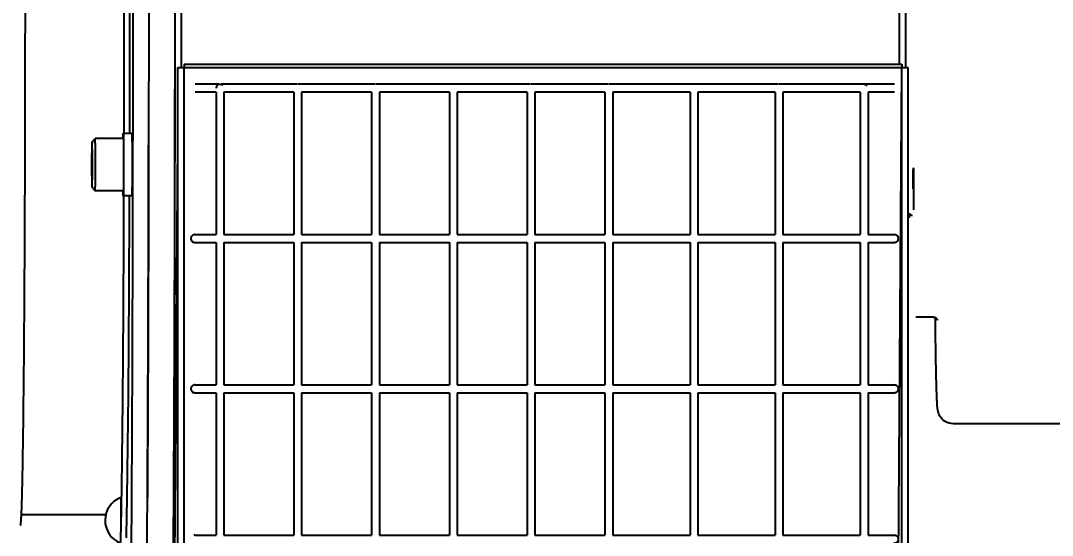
# Model space of a CAD drawing. Header units: millimetres. Extents: x 6781 to 13993, y -7973 to 4183.
# Drawn here: x 9490.7 to 9689, y 2957.7 to 3056.6 of the extents above; entities that cross this region are included whole.
import ezdxf

# ---------------------------------------------------------------- set-up
doc = ezdxf.new("R2010")
doc.units = ezdxf.units.MM
doc.header["$LTSCALE"] = 307.34
doc.header["$PDMODE"] = 3
doc.header["$PDSIZE"] = 8
doc.layers.get('0').update_dxf_attribs({"linetype": 'CONTINUOUS'})
doc.layers.get('Defpoints').update_dxf_attribs({"linetype": 'CONTINUOUS'})
doc.styles.get("Standard").update_dxf_attribs({"font": 'calibri.ttf'})
doc.dimstyles.new('DIMSTYLE_1', dxfattribs={"dimtxt": 40, "dimasz": 35, "dimexe": 1.5, "dimexo": 1, "dimgap": 1, "dimtad": 1, "dimdsep": 46, "dimtxsty": 'Standard', "dimblk": '_FILLED', "dimblk1": '_FILLED', "dimblk2": '_FILLED', "dimcen": 0.09, "dimazin": 2, "dimtp": 0.01, "dimtm": 0.01, "dimtfac": 1, "dimtofl": 0, "dimtmove": 0, "dimatfit": 3, "dimldrblk": '_FILLED', "dimfxl": 1, "dimtolj": 1, "dimarcsym": 0})

# ---------------------------------------------------------------- blocks, each defined once
blk = doc.blocks.new('_FILLED')
at = {"color": 0, "linetype": 'ByBlock'}
blk.add_solid([(0, 0), (-1, 0.2143), (-1, -0.2143)], dxfattribs=at)
blk = doc.blocks.new('*D575')
at = {"color": 0, "linetype": 'Continuous', "lineweight": -2}
for p, q in [((7353.4, 3070.86), (7353.4, 3460.04)), ((9985.73, 3045.68), (9985.73, 3460.04)), ((7388.4, 3458.54), (9950.73, 3458.54))]:
    blk.add_line(p, q, dxfattribs=at)
at = {"layer": 'Defpoints', "color": 0}
for p in [(9985.73, 3458.54), (7353.4, 3069.86), (9985.73, 3044.68)]:
    blk.add_point(p, dxfattribs=at)
at = {"color": 0, "linetype": 'ByBlock', "lineweight": -2, "xscale": 35, "yscale": 35, "zscale": 35, "rotation": 180}
blk.add_blockref('_FILLED', (7353.4, 3458.54), dxfattribs=at)
at = {"color": 0, "linetype": 'ByBlock', "lineweight": -2, "xscale": 35, "yscale": 35, "zscale": 35}
blk.add_blockref('_FILLED', (9985.73, 3458.54), dxfattribs=at)
at = {"color": 0, "lineweight": 25, "insert": (8687.25, 3479.94), "char_height": 40, "attachment_point": 5}
blk.add_mtext('\\A1;\\A1;C', dxfattribs=at)

msp = doc.modelspace()

# ---------------------------------------------------------------- linework, layer by layer
at = {"color": 0, "linetype": 'Continuous', "lineweight": 25}
for p, q in [((9520.89973, 2783.65869), (9520.89973, 3047.65869)), ((9520.89973, 3047.65869), (9661.29362, 3047.65845)), ((9521.57354, 3047.65634), (9521.57417, 3048.25023)), ((9522.09217, 3048.25361), (9522.09967, 3047.65869)), ((9522.09217, 3048.25361), (9660.08617, 3048.25361)), ((9522.09967, 2782.65869), (9522.09967, 3047.65869)), ((9659.28595, 2930.69598), (9660.09367, 3047.65869)), ((9660.08617, 3048.25361), (9660.09367, 3047.65869)), ((9660.09367, 2782.65869), (9660.09367, 3047.65845)), ((9660.75873, 3048.24917), (9660.75808, 3047.65529)), ((9661.29362, 2783.65845), (9661.29362, 3047.65845)), ((9528.79343, 3044.40869), (9524.18293, 3044.40869)), ((9528.22937, 3042.90869), (9524.18293, 3042.90869)), ((9528.22937, 3042.90869), (9528.22937, 3015.51869)), ((9543.83543, 3044.40869), (9529.22936, 3044.40869)), ((9529.72937, 3042.90869), (9529.72937, 3015.51869)), ((9543.17872, 3042.90869), (9529.72937, 3042.90869)), ((9543.17872, 3042.90869), (9543.17872, 3015.51869)), ((9558.78478, 3044.40869), (9543.93572, 3044.40869)), ((9544.67872, 3042.90869), (9544.67872, 3015.51869)), ((9558.12807, 3042.90869), (9544.67872, 3042.90869)), ((9558.12807, 3042.90869), (9558.12807, 3015.51869)), ((9573.73413, 3044.40869), (9558.88507, 3044.40869)), ((9559.62807, 3042.90869), (9559.62807, 3015.51869)), ((9573.07742, 3042.90869), (9559.62807, 3042.90869)), ((9573.07742, 3042.90869), (9573.07742, 3015.51869)), ((9588.68348, 3044.40869), (9573.83442, 3044.40869)), ((9574.57742, 3042.90869), (9574.57742, 3015.51869)), ((9588.02677, 3042.90869), (9574.57742, 3042.90869)), ((9588.02677, 3042.90869), (9588.02677, 3015.51869)), ((9603.63283, 3044.40869), (9588.78377, 3044.40869)), ((9589.52677, 3042.90869), (9589.52677, 3015.51869)), ((9602.97612, 3042.90869), (9589.52677, 3042.90869)), ((9602.97612, 3042.90869), (9602.97612, 3015.51869)), ((9620.00212, 3044.40869), (9603.73312, 3044.40869)), ((9604.47612, 3042.90869), (9604.47612, 3015.51869)), ((9619.34541, 3042.90869), (9604.47612, 3042.90869)), ((9619.34541, 3042.90869), (9619.34541, 3015.51869)), ((9636.3714, 3044.40869), (9620.10241, 3044.40869)), ((9620.84541, 3042.90869), (9620.84541, 3015.51869)), ((9635.7147, 3042.90869), (9620.84541, 3042.90869)), ((9635.7147, 3042.90869), (9635.7147, 3015.51869)), ((9652.74069, 3044.40869), (9636.47169, 3044.40869)), ((9637.2147, 3042.90869), (9637.2147, 3015.51869)), ((9652.08398, 3042.90869), (9637.2147, 3042.90869)), ((9652.08398, 3042.90869), (9652.08398, 3015.51869)), ((9658.67708, 3044.40869), (9652.84098, 3044.40869)), ((9653.58398, 3042.90869), (9653.58398, 3015.51869)), ((9658.67708, 3042.90869), (9653.58398, 3042.90869)), ((9512.09447, 3034.96101), (9510.39455, 3034.96101)), ((9504.39443, 3033.36082), (9504.99435, 3033.96079)), ((9510.39455, 3033.96101), (9504.99478, 3033.96101)), ((9520.80242, 3033.56633), (9520.09201, 2930.69622)), ((9520.26148, 3033.56272), (9520.26134, 3033.46106)), ((9520.26191, 3033.55597), (9520.26178, 3033.45433)), ((9520.3417, 3032.20231), (9520.34394, 3033.45103)), ((9504.37149, 3030.40438), (9504.39481, 3031.84776)), ((9504.39481, 3031.84776), (9504.41813, 3030.40438)), ((9510.43186, 3031.96221), (9510.4344, 3031.56013)), ((9515.25997, 3032.2131), (9515.2602, 3032.15232)), ((9504.37149, 3027.51763), (9504.37149, 3030.40438)), ((9504.37149, 3030.40438), (9504.41813, 3030.40438)), ((9504.41813, 3030.40438), (9504.41813, 3027.51763)), ((9504.39481, 3026.07426), (9504.37149, 3027.51763)), ((9504.37149, 3027.51763), (9504.41813, 3027.51763)), ((9504.41813, 3027.51763), (9504.39481, 3026.07426)), ((9512.14168, 3025.73624), (9512.14295, 3025.96101)), ((9515.24866, 3025.21311), (9515.24877, 3025.27737)), ((9515.24909, 3025.20423), (9515.24921, 3025.26845)), ((9515.25025, 3025.86157), (9515.24999, 3025.71235)), ((9520.2514, 3026.65437), (9520.24752, 3024.45266)), ((9520.32614, 3024.44915), (9520.32897, 3025.76003)), ((9504.39443, 3024.5612), (9504.99435, 3023.96122)), ((9510.39455, 3023.96101), (9504.99478, 3023.96101)), ((9512.09447, 3022.96101), (9510.39455, 3022.96101)), ((9520.24712, 3024.46106), (9520.24694, 3024.36267)), ((9520.24752, 3024.45266), (9520.24734, 3024.35439)), ((9661.55924, 3019.04801), (9661.55487, 3019.55018)), ((9661.56172, 3018.76764), (9661.55924, 3019.04801)), ((9524.13629, 3015.51869), (9528.22937, 3015.51869)), ((9529.72937, 3015.51869), (9543.17872, 3015.51869)), ((9544.67872, 3015.51869), (9558.12807, 3015.51869)), ((9559.62807, 3015.51869), (9573.07742, 3015.51869)), ((9574.57742, 3015.51869), (9588.02677, 3015.51869)), ((9589.52677, 3015.51869), (9602.97612, 3015.51869)), ((9604.47612, 3015.51869), (9619.34541, 3015.51869)), ((9620.84541, 3015.51869), (9635.7147, 3015.51869)), ((9637.2147, 3015.51869), (9652.08398, 3015.51869)), ((9653.58398, 3015.51869), (9658.67708, 3015.51869)), ((9524.13629, 3014.01869), (9528.22937, 3014.01869)), ((9528.22937, 3014.01869), (9528.22937, 2986.62869)), ((9529.72937, 3014.01869), (9529.72937, 2986.62869)), ((9529.72937, 3014.01869), (9543.17872, 3014.01869)), ((9543.17872, 3014.01869), (9543.17872, 2986.62869)), ((9544.67872, 3014.01869), (9544.67872, 2986.62869)), ((9544.67872, 3014.01869), (9558.12807, 3014.01869)), ((9558.12807, 3014.01869), (9558.12807, 2986.62869)), ((9559.62807, 3014.01869), (9559.62807, 2986.62869)), ((9559.62807, 3014.01869), (9573.07742, 3014.01869)), ((9573.07742, 3014.01869), (9573.07742, 2986.62869)), ((9574.57742, 3014.01869), (9574.57742, 2986.62869)), ((9574.57742, 3014.01869), (9588.02677, 3014.01869)), ((9588.02677, 3014.01869), (9588.02677, 2986.62869)), ((9589.52677, 3014.01869), (9589.52677, 2986.62869)), ((9589.52677, 3014.01869), (9602.97612, 3014.01869)), ((9602.97612, 3014.01869), (9602.97612, 2986.62869)), ((9604.47612, 3014.01869), (9604.47612, 2986.62869)), ((9604.47612, 3014.01869), (9619.34541, 3014.01869)), ((9619.34541, 3014.01869), (9619.34541, 2986.62869)), ((9620.84541, 3014.01869), (9620.84541, 2986.62869)), ((9620.84541, 3014.01869), (9635.7147, 3014.01869)), ((9635.7147, 3014.01869), (9635.7147, 2986.62869)), ((9637.2147, 3014.01869), (9637.2147, 2986.62869)), ((9637.2147, 3014.01869), (9652.08398, 3014.01869)), ((9652.08398, 3014.01869), (9652.08398, 2986.62869)), ((9653.58398, 3014.01869), (9653.58398, 2986.62869)), ((9653.58398, 3014.01869), (9658.67708, 3014.01869)), ((9666.16098, 2999.65845), (9662.76113, 2999.65845)), ((9666.50973, 2999.07353), (9666.50397, 2999.57226)), ((9666.51212, 2998.86948), (9666.50973, 2999.07353)), ((9524.13629, 2986.62869), (9528.22937, 2986.62869)), ((9524.13629, 2985.12869), (9528.22937, 2985.12869)), ((9528.22937, 2985.12869), (9528.22937, 2957.73869)), ((9529.72937, 2986.62869), (9543.17872, 2986.62869)), ((9529.72937, 2985.12869), (9529.72937, 2957.73869)), ((9529.72937, 2985.12869), (9543.17872, 2985.12869)), ((9543.17872, 2985.12869), (9543.17872, 2957.73869)), ((9544.67872, 2986.62869), (9558.12807, 2986.62869)), ((9544.67872, 2985.12869), (9544.67872, 2957.73869)), ((9544.67872, 2985.12869), (9558.12807, 2985.12869)), ((9558.12807, 2985.12869), (9558.12807, 2957.73869)), ((9559.62807, 2986.62869), (9573.07742, 2986.62869)), ((9559.62807, 2985.12869), (9559.62807, 2957.73869)), ((9559.62807, 2985.12869), (9573.07742, 2985.12869)), ((9573.07742, 2985.12869), (9573.07742, 2957.73869)), ((9574.57742, 2986.62869), (9588.02677, 2986.62869)), ((9574.57742, 2985.12869), (9574.57742, 2957.73869)), ((9574.57742, 2985.12869), (9588.02677, 2985.12869)), ((9588.02677, 2985.12869), (9588.02677, 2957.73869)), ((9589.52677, 2986.62869), (9602.97612, 2986.62869)), ((9589.52677, 2985.12869), (9589.52677, 2957.73869)), ((9589.52677, 2985.12869), (9602.97612, 2985.12869)), ((9602.97612, 2985.12869), (9602.97612, 2957.73869)), ((9604.47612, 2986.62869), (9619.34541, 2986.62869)), ((9604.47612, 2985.12869), (9604.47612, 2957.73869)), ((9604.47612, 2985.12869), (9619.34541, 2985.12869)), ((9619.34541, 2985.12869), (9619.34541, 2957.73869)), ((9620.84541, 2986.62869), (9635.7147, 2986.62869)), ((9620.84541, 2985.12869), (9620.84541, 2957.73869)), ((9620.84541, 2985.12869), (9635.7147, 2985.12869)), ((9635.7147, 2985.12869), (9635.7147, 2957.73869)), ((9637.2147, 2986.62869), (9652.08398, 2986.62869)), ((9637.2147, 2985.12869), (9637.2147, 2957.73869)), ((9637.2147, 2985.12869), (9652.08398, 2985.12869)), ((9652.08398, 2985.12869), (9652.08398, 2957.73869)), ((9653.58398, 2986.62869), (9658.67708, 2986.62869)), ((9653.58398, 2985.12869), (9653.58398, 2957.73869)), ((9653.58398, 2985.12869), (9658.67708, 2985.12869)), ((9711.43165, 2979.15845), (9669.96081, 2979.15845)), ((9515.03415, 2964.99412), (9515.0341, 2964.98469)), ((9507.01125, 2961.65902), (9490.75309, 2961.65902)), ((9509.92733, 2962.99028), (9509.92938, 2962.60771)), ((9509.92938, 2962.60771), (9509.93014, 2962.44042)), ((9511.01689, 2961.31029), (9511.00422, 2960.6573)), ((9511.04401, 2962.78757), (9511.03506, 2962.28803)), ((9510.95639, 2958.39307), (9510.95045, 2958.1337)), ((9510.96078, 2958.58787), (9510.95639, 2958.39307)), ((9524.13629, 2957.73869), (9528.22937, 2957.73869)), ((9529.72937, 2957.73869), (9543.17872, 2957.73869)), ((9544.67872, 2957.73869), (9558.12807, 2957.73869)), ((9559.62807, 2957.73869), (9573.07742, 2957.73869)), ((9574.57742, 2957.73869), (9588.02677, 2957.73869)), ((9589.52677, 2957.73869), (9602.97612, 2957.73869)), ((9604.47612, 2957.73869), (9619.34541, 2957.73869)), ((9620.84541, 2957.73869), (9635.7147, 2957.73869)), ((9637.2147, 2957.73869), (9652.08398, 2957.73869)), ((9653.58398, 2957.73869), (9658.67708, 2957.73869))]:
    msp.add_line(p, q, dxfattribs=at)
for centre, radius, start, end in [((9528.99223, 3043.67165), 0.73527, 42.2541051, 48.2550955), ((9419.02067, 3032.68278), 91.41376, 0.8022091, 0.9241427), ((9601.80232, 3025.23977), 91.44766, 180.8019699, 180.9241381), ((9524.13618, 3014.76701), 0.75161, 89.9921084, 102.8204375), ((9658.6773, 3014.76869), 0.75, 248.5714286, 93.5784838), ((9524.13618, 2985.87701), 0.75161, 89.9921084, 102.8204375), ((9658.6773, 2985.87869), 0.75, 248.5714286, 93.5784838), ((9511.61941, 2960.60749), 4.72667, 111.4272247, 247.1828355), ((9524.13618, 2956.98701), 0.75161, 89.9921084, 102.8204375), ((9658.6773, 2956.98869), 0.75, 248.5714286, 93.5784838)]:
    msp.add_arc(centre, radius, start, end, dxfattribs=at)
for points, knots in [([(9658.25797, 3268.11098), (9658.56797, 3257.07592), (9658.93912, 3228.73361), (9659.53391, 3155.44763), (9659.61589, 3093.19638), (9659.56817, 3048.25012)], [0, 0, 0, 0, 0.150627777, 0.386728488, 1, 1, 1, 1]), ([(9659.42808, 3268.09595), (9659.7482, 3257.2598), (9660.11821, 3229.15161), (9660.72698, 3155.87058), (9660.80693, 3093.4252), (9660.75873, 3048.24917)], [0, 0, 0, 0, 0.14792808, 0.38355466, 1, 1, 1, 1]), ([(9511.13571, 2886.55244), (9511.41348, 2897.02363), (9511.74728, 2923.71217), (9512.1052, 2970.38326), (9512.25152, 3017.23805), (9512.28845, 3058.54626), (9512.26442, 3090.22357), (9512.19043, 3120.96497), (9512.06848, 3149.8291), (9511.9262, 3172.30156), (9511.78808, 3188.68383), (9511.679, 3199.54741), (9511.56182, 3209.33812), (9511.43741, 3217.98061), (9511.30739, 3225.4095), (9511.17207, 3231.56526), (9511.05129, 3235.88234), (9510.94605, 3238.65808), (9510.87748, 3240.2418), (9510.79782, 3241.44166), (9510.74723, 3242.38222), (9510.64925, 3242.80396), (9510.63151, 3243.15869), (9510.56776, 3243.15876)], [0, 0, 0, 0, 0.088110477, 0.224499497, 0.392595177, 0.482233433, 0.571968392, 0.659052172, 0.740818635, 0.81476419, 0.848085252, 0.878624733, 0.906149056, 0.930446204, 0.951330861, 0.968643235, 0.982250003, 0.987631262, 0.992049417, 0.995497128, 0.997969391, 0.999463743, 1, 1, 1, 1]), ([(9490.56862, 3159.65902), (9490.61159, 3159.65902), (9490.61308, 3159.41322), (9490.68157, 3159.12886), (9490.70746, 3158.48367), (9490.75812, 3157.66453), (9490.79893, 3156.58238), (9490.86306, 3154.68919), (9490.93553, 3151.74986), (9491.01647, 3147.5684), (9491.0932, 3142.53904), (9491.1656, 3136.71199), (9491.23248, 3130.14271), (9491.29325, 3122.8947), (9491.36749, 3112.08062), (9491.43868, 3097.4372), (9491.49005, 3078.91814), (9491.5074, 3059.65898), (9491.49005, 3040.39984), (9491.43868, 3021.88083), (9491.36749, 3007.23746), (9491.29325, 2996.42341), (9491.23249, 2989.1754), (9491.1656, 2982.60613), (9491.0932, 2976.77908), (9491.01647, 2971.7497), (9490.93553, 2967.56823), (9490.86306, 2964.62888), (9490.79893, 2962.73568), (9490.75812, 2961.65352), (9490.70746, 2960.83438), (9490.68157, 2960.18918), (9490.61308, 2959.90482), (9490.61159, 2959.65902), (9490.56862, 2959.65902)], [0, 0, 0, 0, 0.0006445, 0.002463807, 0.005475645, 0.009676889, 0.015057242, 0.021605055, 0.038137771, 0.05911701, 0.084340704, 0.113566516, 0.146513734, 0.182864617, 0.222268971, 0.308696196, 0.402474429, 0.500000247, 0.597525887, 0.691303782, 0.777730766, 0.81713504, 0.853485855, 0.886433046, 0.915658883, 0.940882632, 0.961861969, 0.978394802, 0.984942647, 0.990323042, 0.994524321, 0.997536174, 0.999355494, 1, 1, 1, 1]), ([(9520.21281, 3110.31004), (9520.22967, 3104.01937), (9520.28434, 3078.43472), (9520.28779, 3052.84996), (9520.26191, 3033.55597)], [0, 0, 0, 0, 0.245877145, 1, 1, 1, 1]), ([(9520.36419, 3047.65656), (9520.3814, 3063.38114), (9520.38182, 3084.2978), (9520.35226, 3105.21442), (9520.34298, 3110.40645)], [0, 0, 0, 0, 0.751774672, 1, 1, 1, 1]), ([(9521.57417, 3048.25023), (9521.59068, 3063.8012), (9521.59079, 3084.48721), (9521.56171, 3105.17318), (9521.5526, 3110.30819)], [0, 0, 0, 0, 0.751763913, 1, 1, 1, 1]), ([(9511.54284, 3092.30556), (9511.55654, 3087.60492), (9511.59896, 3068.48952), (9511.59411, 3049.37402), (9511.56297, 3034.95927)], [0, 0, 0, 0, 0.245908998, 1, 1, 1, 1]), ([(9515.2519, 3092.49931), (9515.26038, 3087.50148), (9515.28642, 3067.40443), (9515.28159, 3047.30734), (9515.26028, 3032.20812)], [0, 0, 0, 0, 0.248684792, 1, 1, 1, 1]), ([(9510.56302, 3034.95875), (9510.57291, 3039.54063), (9510.6009, 3057.92263), (9510.58633, 3076.30469), (9510.54906, 3090.10476)], [0, 0, 0, 0, 0.249259428, 1, 1, 1, 1]), ([(9528.68804, 3044.34695), (9528.61273, 3044.3146), (9528.36754, 3044.16143), (9528.2313, 3043.86204), (9528.22941, 3043.65869)], [0, 0, 0, 0, 0.287286649, 1, 1, 1, 1]), ([(9510.36363, 3033.96262), (9510.3647, 3034.0389), (9510.36687, 3034.18214), (9510.37046, 3034.38265), (9510.37415, 3034.55417), (9510.37794, 3034.69574), (9510.3813, 3034.79474), (9510.38418, 3034.85828), (9510.38611, 3034.89444), (9510.38817, 3034.92189), (9510.38984, 3034.94322), (9510.39203, 3034.9531), (9510.39305, 3034.96101), (9510.39455, 3034.96101)], [0, 0, 0, 0, 0.22897083, 0.429955522, 0.601891091, 0.743854216, 0.855093361, 0.89900344, 0.935033173, 0.963132424, 0.98327842, 0.995490528, 1, 1, 1, 1]), ([(9510.39455, 3034.96101), (9510.39578, 3034.96101), (9510.39692, 3034.95479), (9510.39868, 3034.94672), (9510.40029, 3034.92972), (9510.40301, 3034.89614), (9510.40601, 3034.8372), (9510.40948, 3034.74836), (9510.41288, 3034.63447), (9510.41625, 3034.49637), (9510.41954, 3034.33455), (9510.42154, 3034.21884), (9510.42254, 3034.15716)], [0, 0, 0, 0, 0.004595838, 0.016779081, 0.036836699, 0.064800242, 0.144385227, 0.255215772, 0.396853562, 0.568718478, 0.770111, 1, 1, 1, 1]), ([(9512.12246, 3034.15716), (9512.12147, 3034.21884), (9512.11946, 3034.33455), (9512.11618, 3034.49637), (9512.1128, 3034.63447), (9512.1094, 3034.74836), (9512.10593, 3034.8372), (9512.10294, 3034.89614), (9512.10022, 3034.92972), (9512.09861, 3034.94672), (9512.09685, 3034.95479), (9512.09571, 3034.96101), (9512.09447, 3034.96101)], [0, 0, 0, 0, 0.229889007, 0.43128153, 0.603146447, 0.744784238, 0.855614783, 0.935199766, 0.963163308, 0.983220924, 0.995404165, 1, 1, 1, 1]), ([(9504.37428, 3032.77152), (9504.36941, 3032.4697), (9504.36239, 3031.76399), (9504.35594, 3030.59488), (9504.35317, 3029.25359), (9504.35413, 3028.0909), (9504.35707, 3027.18216), (9504.36021, 3026.55944), (9504.36419, 3026.0004), (9504.36899, 3025.51993), (9504.37358, 3025.17453), (9504.37799, 3024.94701), (9504.38064, 3024.81529), (9504.38473, 3024.71205), (9504.38543, 3024.63471), (9504.39265, 3024.59062), (9504.39014, 3024.56554), (9504.39442, 3024.56121)], [0, 0, 0, 0, 0.110285516, 0.2578499, 0.42714884, 0.600338001, 0.682650983, 0.759167225, 0.82785781, 0.886901484, 0.934733095, 0.954035405, 0.970085551, 0.982775945, 0.992024804, 0.997772744, 1, 1, 1, 1]), ([(9504.39443, 3033.36082), (9504.39159, 3033.358), (9504.39237, 3033.34204), (9504.38775, 3033.31396), (9504.38656, 3033.2652), (9504.38355, 3033.20004), (9504.38129, 3033.11679), (9504.3777, 3032.97212), (9504.37563, 3032.85506), (9504.37428, 3032.77152)], [0, 0, 0, 0, 0.020362275, 0.071146753, 0.152352751, 0.26372504, 0.404814394, 0.575120603, 1, 1, 1, 1]), ([(9504.41533, 3025.1505), (9504.42025, 3025.45489), (9504.4273, 3026.16693), (9504.43375, 3027.34628), (9504.43647, 3028.69823), (9504.43542, 3029.86863), (9504.43238, 3030.78136), (9504.42916, 3031.40458), (9504.42508, 3031.96215), (9504.42022, 3032.43869), (9504.41549, 3032.78), (9504.41112, 3033.00199), (9504.40818, 3033.13079), (9504.40475, 3033.22507), (9504.40243, 3033.30567), (9504.39838, 3033.32915), (9504.39726, 3033.36362), (9504.39443, 3033.36082)], [0, 0, 0, 0, 0.111223018, 0.260154373, 0.430882142, 0.605155162, 0.687760192, 0.764347612, 0.832857511, 0.891447395, 0.938541921, 0.957369096, 0.97287576, 0.98495477, 0.99352948, 0.998543116, 1, 1, 1, 1]), ([(9505.01811, 3024.63088), (9505.02367, 3024.97532), (9505.03166, 3025.78089), (9505.03899, 3027.11528), (9505.04157, 3028.37756), (9505.04142, 3029.44673), (9505.04008, 3030.24358), (9505.03757, 3031.00617), (9505.03397, 3031.71412), (9505.02936, 3032.34854), (9505.02462, 3032.82334), (9505.02029, 3033.15388), (9505.01705, 3033.3608), (9505.01367, 3033.53822), (9505.01024, 3033.6852), (9505.00663, 3033.80015), (9505.00366, 3033.8767), (9505.00068, 3033.92022), (9504.99928, 3033.94252), (9504.99697, 3033.95264), (9504.99632, 3033.961), (9504.99478, 3033.961)], [0, 0, 0, 0, 0.110752945, 0.259000811, 0.429010773, 0.516576844, 0.602739997, 0.685198754, 0.76175062, 0.830350959, 0.889167671, 0.914405683, 0.936630307, 0.955695893, 0.971472408, 0.983857595, 0.992767252, 0.995901638, 0.998148323, 0.999507211, 1, 1, 1, 1]), ([(9510.39455, 3033.961), (9510.39749, 3033.96098), (9510.39663, 3033.94368), (9510.40156, 3033.92415), (9510.40257, 3033.87913), (9510.40577, 3033.82227), (9510.40806, 3033.74713), (9510.41183, 3033.6161), (9510.41596, 3033.41339), (9510.42055, 3033.12631), (9510.42477, 3032.78328), (9510.42865, 3032.38903), (9510.43082, 3032.10961), (9510.43186, 3031.96221)], [0, 0, 0, 0, 0.004412889, 0.017059836, 0.038016734, 0.067218051, 0.104579733, 0.149979868, 0.264248919, 0.408501722, 0.580811229, 0.778862829, 1, 1, 1, 1]), ([(9510.42547, 3033.96264), (9510.42742, 3033.82425), (9510.43554, 3033.15732), (9510.44017, 3032.49035), (9510.44302, 3031.96178)], [0, 0, 0, 0, 0.207508222, 1, 1, 1, 1]), ([(9512.14295, 3025.96101), (9512.15112, 3027.47862), (9512.15318, 3029.69619), (9512.14152, 3032.42825), (9512.13078, 3033.64267), (9512.12246, 3034.15716)], [0, 0, 0, 0, 0.555486784, 0.811661403, 1, 1, 1, 1]), ([(9510.4344, 3031.56013), (9510.43622, 3031.2398), (9510.44201, 3029.8733), (9510.44212, 3028.50678), (9510.43904, 3027.46061)], [0, 0, 0, 0, 0.234417111, 1, 1, 1, 1]), ([(9510.44302, 3031.96178), (9510.44562, 3031.4793), (9510.45292, 3029.47879), (9510.4512, 3027.47823), (9510.44302, 3025.96021)], [0, 0, 0, 0, 0.241177283, 1, 1, 1, 1]), ([(9510.43904, 3027.46061), (9510.43866, 3027.32781), (9510.43697, 3026.82754), (9510.43443, 3026.32727), (9510.43186, 3025.9598)], [0, 0, 0, 0, 0.265447604, 1, 1, 1, 1]), ([(9662.25368, 3024.30311), (9662.25368, 3024.81344), (9662.25845, 3025.75247), (9662.25475, 3026.873), (9662.27716, 3027.57676), (9662.25698, 3027.97333), (9662.31049, 3028.1403), (9662.26532, 3028.30274), (9662.291, 3028.30289)], [0, 0, 0, 0, 0.382715371, 0.707029775, 0.831391633, 0.923786535, 0.980739238, 1, 1, 1, 1]), ([(9662.291, 3028.30289), (9662.31666, 3028.30305), (9662.27152, 3028.13993), (9662.32502, 3027.97372), (9662.30484, 3027.5768), (9662.32725, 3026.87325), (9662.32355, 3025.75251), (9662.32832, 3024.81347), (9662.32832, 3024.30311)], [0, 0, 0, 0, 0.019246831, 0.076180328, 0.168568266, 0.292923563, 0.617265334, 1, 1, 1, 1]), ([(9504.39442, 3024.56121), (9504.39619, 3024.55942), (9504.39857, 3024.58103), (9504.40031, 3024.59668), (9504.40312, 3024.64906), (9504.40554, 3024.71106), (9504.40814, 3024.79602), (9504.41176, 3024.94376), (9504.41394, 3025.06433), (9504.41533, 3025.1505)], [0, 0, 0, 0, 0.012748582, 0.057896832, 0.135734411, 0.246021715, 0.388284237, 0.561974136, 1, 1, 1, 1]), ([(9510.43186, 3025.9598), (9510.43095, 3025.83068), (9510.42751, 3025.38769), (9510.42294, 3024.94471), (9510.41787, 3024.63088)], [0, 0, 0, 0, 0.291482017, 1, 1, 1, 1]), ([(9510.44302, 3025.96021), (9510.44237, 3025.84039), (9510.43979, 3025.3969), (9510.43643, 3024.95342), (9510.43328, 3024.62977)], [0, 0, 0, 0, 0.2701915, 1, 1, 1, 1]), ([(9512.13405, 3024.71751), (9512.13479, 3024.79669), (9512.13778, 3025.13626), (9512.14013, 3025.47584), (9512.14168, 3025.73624)], [0, 0, 0, 0, 0.233161972, 1, 1, 1, 1]), ([(9515.0341, 2964.98469), (9515.06075, 2969.72849), (9515.16195, 2989.80156), (9515.22175, 3009.87482), (9515.24909, 3025.20423)], [0, 0, 0, 0, 0.236327615, 1, 1, 1, 1]), ([(9515.24999, 3025.71235), (9515.24069, 3020.41472), (9515.19644, 3000.17522), (9515.11809, 2979.93578), (9515.03415, 2964.99412)], [0, 0, 0, 0, 0.261747076, 1, 1, 1, 1]), ([(9504.99478, 3023.96101), (9504.99849, 3023.961), (9504.9966, 3023.98332), (9505.00304, 3024.00789), (9505.00367, 3024.06541), (9505.00748, 3024.13772), (9505.00996, 3024.2333), (9505.01419, 3024.39945), (9505.01655, 3024.53446), (9505.01811, 3024.63088)], [0, 0, 0, 0, 0.016591733, 0.064637405, 0.144214261, 0.255062672, 0.396728777, 0.568671421, 1, 1, 1, 1]), ([(9510.10094, 2966.25483), (9510.15691, 2969.92546), (9510.38553, 2988.82347), (9510.47968, 3007.7228), (9510.53023, 3022.95098)], [0, 0, 0, 0, 0.194242832, 1, 1, 1, 1]), ([(9510.39455, 3022.96101), (9510.39331, 3022.96102), (9510.39218, 3022.96723), (9510.39041, 3022.97531), (9510.3888, 3022.99231), (9510.38609, 3023.0259), (9510.38309, 3023.08484), (9510.37962, 3023.17368), (9510.37622, 3023.28757), (9510.37285, 3023.42567), (9510.36956, 3023.58748), (9510.36756, 3023.70318), (9510.36656, 3023.76485)], [0, 0, 0, 0, 0.004604235, 0.01679209, 0.036854761, 0.064828083, 0.144418994, 0.255248577, 0.396884509, 0.568750215, 0.770136738, 1, 1, 1, 1]), ([(9510.41787, 3024.63088), (9510.41631, 3024.53445), (9510.41396, 3024.39943), (9510.40973, 3024.23327), (9510.40725, 3024.13769), (9510.40344, 3024.06539), (9510.4028, 3024.00785), (9510.39636, 3023.98333), (9510.39825, 3023.96099), (9510.39455, 3023.96101)], [0, 0, 0, 0, 0.431360643, 0.603310979, 0.744980395, 0.855826416, 0.935394892, 0.98342662, 1, 1, 1, 1]), ([(9510.42547, 3023.95939), (9510.42439, 3023.8831), (9510.42223, 3023.73986), (9510.41864, 3023.53934), (9510.41494, 3023.36781), (9510.41116, 3023.22624), (9510.40779, 3023.12724), (9510.40491, 3023.06371), (9510.40298, 3023.02755), (9510.40092, 3023.00011), (9510.39926, 3022.97877), (9510.39707, 3022.96892), (9510.39604, 3022.961), (9510.39455, 3022.96101)], [0, 0, 0, 0, 0.2289797, 0.429982476, 0.601917952, 0.743889229, 0.855123157, 0.899034902, 0.93505849, 0.963149645, 0.983293095, 0.995501033, 1, 1, 1, 1]), ([(9510.43328, 3024.62977), (9510.4327, 3024.56927), (9510.43042, 3024.34581), (9510.42776, 3024.12234), (9510.42547, 3023.95939)], [0, 0, 0, 0, 0.270746619, 1, 1, 1, 1]), ([(9511.53019, 3022.95141), (9511.51146, 3017.30871), (9511.42902, 2998.40417), (9511.30298, 2979.49932), (9511.10065, 2966.2388)], [0, 0, 0, 0, 0.298481298, 1, 1, 1, 1]), ([(9512.09447, 3022.96101), (9512.09705, 3022.96101), (9512.09714, 3022.97575), (9512.10125, 3022.9928), (9512.1028, 3023.03149), (9512.10584, 3023.08062), (9512.10829, 3023.14551), (9512.11214, 3023.25905), (9512.11648, 3023.43532), (9512.12134, 3023.68608), (9512.12594, 3023.9877), (9512.13029, 3024.33716), (9512.13282, 3024.58577), (9512.13405, 3024.71751)], [0, 0, 0, 0, 0.00439895, 0.016815664, 0.037372514, 0.066045907, 0.102767133, 0.147458258, 0.260295864, 0.403484245, 0.575644246, 0.77512433, 1, 1, 1, 1]), ([(9520.24734, 3024.35439), (9520.23628, 3018.30571), (9520.18316, 2995.46249), (9520.08642, 2972.61935), (9519.97889, 2955.8251)], [0, 0, 0, 0, 0.264790874, 1, 1, 1, 1]), ([(9520.04403, 2955.72282), (9520.07805, 2961.07967), (9520.20879, 2983.98828), (9520.28759, 3006.89717), (9520.32614, 3024.44915)], [0, 0, 0, 0, 0.233836494, 1, 1, 1, 1]), ([(9662.32832, 3024.30311), (9662.32832, 3023.79278), (9662.32355, 3022.85376), (9662.32725, 3021.73322), (9662.30484, 3021.02947), (9662.32503, 3020.6329), (9662.27151, 3020.46592), (9662.31669, 3020.30349), (9662.291, 3020.30333)], [0, 0, 0, 0, 0.382715371, 0.707029775, 0.831391633, 0.923786535, 0.980739238, 1, 1, 1, 1]), ([(9661.29372, 3019.64737), (9661.46994, 3019.61778), (9661.74319, 3019.4007), (9661.86885, 3019.29139), (9661.93776, 3019.02342), (9661.92903, 3019.05403)], [0, 0, 0, 0, 0.589828741, 0.894917969, 1, 1, 1, 1]), ([(9523.9694, 3015.49989), (9523.80845, 3015.46312), (9523.50255, 3015.27416), (9523.38632, 3014.93386), (9523.38632, 3014.76869)], [0, 0, 0, 0, 0.499906279, 1, 1, 1, 1]), ([(9523.38632, 3014.76869), (9523.38632, 3014.57733), (9523.54632, 3014.17867), (9523.94498, 3014.01876), (9524.13629, 3014.01876)], [0, 0, 0, 0, 0.500063619, 1, 1, 1, 1]), ([(9666.16098, 2999.65845), (9666.4481, 2999.65845), (9666.75562, 2999.42846), (9666.92623, 2999.11862), (9666.91913, 2999.08095)], [0, 0, 0, 0, 0.882207872, 1, 1, 1, 1]), ([(9669.96081, 2979.15845), (9669.41757, 2979.15845), (9668.3608, 2979.45424), (9667.31103, 2980.52612), (9666.92889, 2981.71356), (9666.85356, 2982.88629), (9666.78513, 2984.28371), (9666.72803, 2986.16746), (9666.66915, 2988.59482), (9666.58844, 2992.89005), (9666.5415, 2996.37511), (9666.51212, 2998.86948)], [0, 0, 0, 0, 0.076160088, 0.145265828, 0.201528404, 0.2471797, 0.309855608, 0.397724251, 0.511362691, 0.650273486, 1, 1, 1, 1]), ([(9523.9694, 2986.60989), (9523.80845, 2986.57312), (9523.50255, 2986.38416), (9523.38632, 2986.04386), (9523.38632, 2985.87869)], [0, 0, 0, 0, 0.499906279, 1, 1, 1, 1]), ([(9523.38632, 2985.87869), (9523.38632, 2985.68733), (9523.54632, 2985.28867), (9523.94498, 2985.12876), (9524.13629, 2985.12876)], [0, 0, 0, 0, 0.500063619, 1, 1, 1, 1]), ([(9510.04059, 2962.59278), (9510.0458, 2962.8842), (9510.06715, 2964.10486), (9510.08677, 2965.32556), (9510.10094, 2966.25483)], [0, 0, 0, 0, 0.238740419, 1, 1, 1, 1]), ([(9511.10065, 2966.2388), (9511.09608, 2965.93915), (9511.07822, 2964.78872), (9511.05907, 2963.63832), (9511.04401, 2962.78757)], [0, 0, 0, 0, 0.26046764, 1, 1, 1, 1]), ([(9509.89267, 2965.00745), (9509.8998, 2964.96607), (9509.9041, 2964.88175), (9509.90633, 2964.71379), (9509.91299, 2964.50359), (9509.91565, 2964.2514), (9509.92021, 2963.9151), (9509.92399, 2963.49473), (9509.92623, 2963.15843), (9509.92733, 2962.99028)], [0, 0, 0, 0, 0.062441964, 0.124992819, 0.2499679, 0.374983466, 0.499986099, 0.74999237, 1, 1, 1, 1]), ([(9514.98137, 2956.18013), (9514.98598, 2956.9037), (9515.00439, 2959.83855), (9515.02167, 2962.77341), (9515.0341, 2964.98469)], [0, 0, 0, 0, 0.246545504, 1, 1, 1, 1]), ([(9509.93014, 2962.44042), (9509.93076, 2962.29395), (9509.93299, 2961.68297), (9509.93387, 2961.07199), (9509.93387, 2960.60749)], [0, 0, 0, 0, 0.239740031, 1, 1, 1, 1]), ([(9509.96079, 2958.5863), (9509.96774, 2958.89702), (9509.9967, 2960.23246), (9510.02228, 2961.56798), (9510.04059, 2962.59278)], [0, 0, 0, 0, 0.232671208, 1, 1, 1, 1]), ([(9509.93387, 2960.60749), (9509.93387, 2960.45063), (9509.93356, 2959.84103), (9509.93208, 2959.23142), (9509.93015, 2958.77868)], [0, 0, 0, 0, 0.257304469, 1, 1, 1, 1]), ([(9511.00422, 2960.6573), (9511.00068, 2960.47808), (9510.98686, 2959.78826), (9510.9722, 2959.09845), (9510.96078, 2958.58787)], [0, 0, 0, 0, 0.259802413, 1, 1, 1, 1]), ([(9509.90675, 2956.36242), (9509.91139, 2956.5374), (9509.93059, 2957.27866), (9509.94811, 2958.01997), (9509.96079, 2958.5863)], [0, 0, 0, 0, 0.2360574, 1, 1, 1, 1])]:
    msp.add_open_spline(points, degree=3, knots=knots, dxfattribs=at)
for points in [[(9520.34394, 3033.45103), (9520.35228, 3038.1862), (9520.35901, 3042.92138), (9520.36419, 3047.65656)], [(9528.98637, 3044.40869), (9528.88482, 3044.40869), (9528.78135, 3044.38704), (9528.68804, 3044.34695)], [(9528.98637, 3044.40869), (9529.16305, 3044.40869), (9529.34996, 3044.33788), (9529.48178, 3044.22024)], [(9652.84098, 3044.40869), (9652.94345, 3044.40869), (9653.04807, 3044.38684), (9653.14184, 3044.3455)], [(9653.14184, 3044.3455), (9653.24257, 3044.30109), (9653.33535, 3044.23207), (9653.40673, 3044.14825)], [(9515.24921, 3025.26845), (9515.25362, 3027.74793), (9515.25754, 3030.22741), (9515.26097, 3032.70689)], [(9520.26178, 3033.45433), (9520.25873, 3031.18768), (9520.25527, 3028.92102), (9520.2514, 3026.65437)], [(9515.2602, 3032.15232), (9515.25723, 3030.05537), (9515.25392, 3027.95842), (9515.25025, 3025.86148)], [(9520.32897, 3025.76003), (9520.33355, 3027.90745), (9520.33779, 3030.05488), (9520.3417, 3032.20231)], [(9511.03506, 2962.28803), (9511.02915, 2961.96212), (9511.0231, 2961.6362), (9511.01689, 2961.31029)], [(9510.95045, 2958.1337), (9510.94345, 2957.83048), (9510.93623, 2957.52726), (9510.92874, 2957.22404)]]:
    msp.add_open_spline(points, degree=3, dxfattribs=at)

# ---------------------------------------------------------------- dimensions: what is measured, and where the dimension line sits
dim = msp.add_linear_dim(base=(9985.73345, 3458.53644), p1=(7353.39946, 3069.85845), p2=(9985.73345, 3044.67724), text='\\A1;C', dimstyle='DIMSTYLE_1', override={"dimtxsty": 'Standard', "dimldrblk": '_FILLED'}, dxfattribs=at)
dim.commit()
dim.dimension.update_dxf_attribs({"geometry": '*D575', "text_midpoint": (8687.24722, 3458.53644), "dimtype": 160})

doc.saveas('drawing.dxf')
